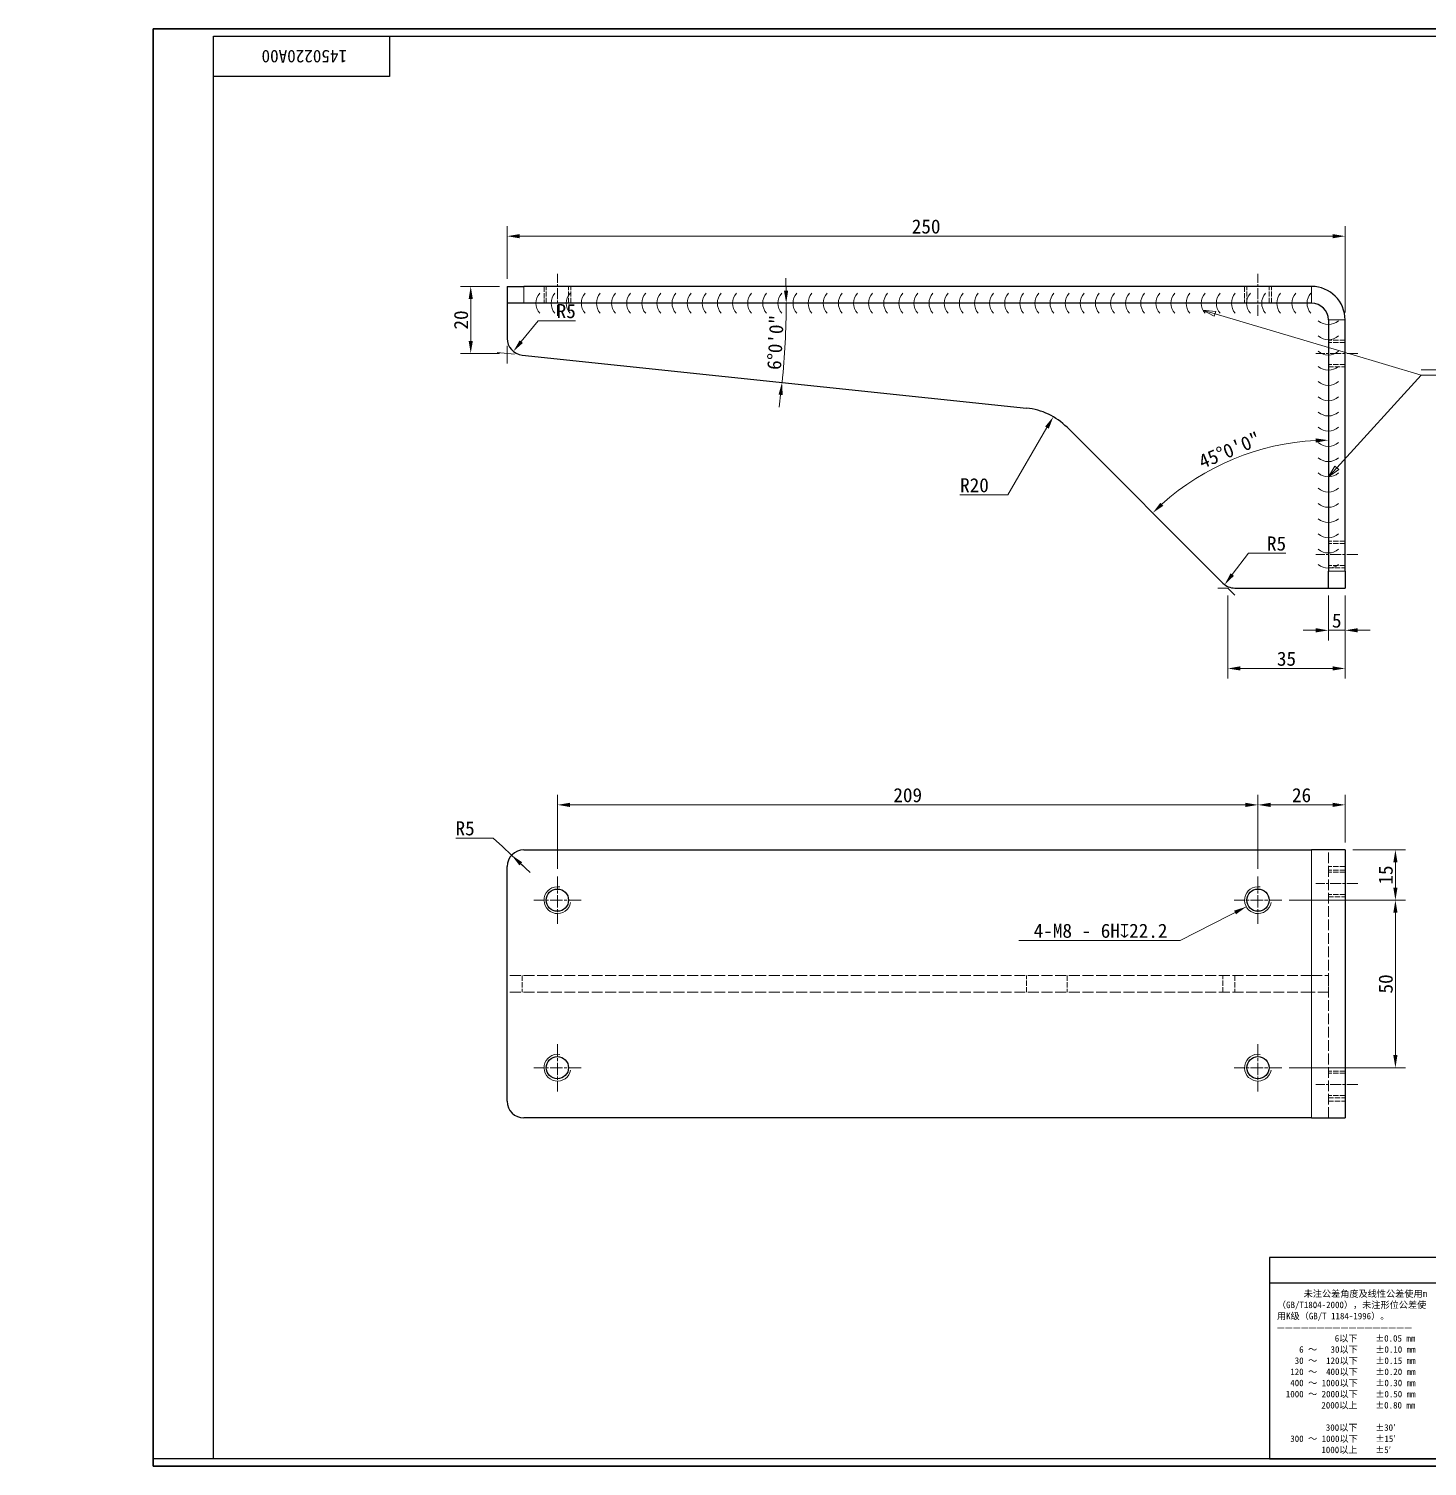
# Model space of a CAD drawing. Header units: millimetres. Extents: x -28 to 622, y 8 to 437.
# Drawn here: x -28.1 to 389.1, y 8.2 to 437.3 of the extents above; entities that cross this region are included whole.
import ezdxf
from ezdxf.enums import TextEntityAlignment as Align

# ---------------------------------------------------------------- set-up
doc = ezdxf.new("R2010")
doc.units = ezdxf.units.MM
doc.header["$LTSCALE"] = 1.5
doc.linetypes.add('CHAIN', pattern=[0.3543, 0.2362, -0.0295, 0.0591, -0.0295])
doc.linetypes.add('DASHED', pattern=[0.2067, 0.1654, -0.0413])
for name, color, linetype, lineweight in [('1', 7, 'Continuous', 18), ('可见 (ISO)', 7, 'Continuous', 25), ('可见窄的 (ISO)', 7, 'Continuous', 18), ('图框 (ISO)', 7, 'Continuous', 35), ('标题 (ISO)', 7, 'Continuous', 25)]:
    doc.layers.add(name, color=color, linetype=linetype, lineweight=lineweight)
for name, color, linetype, lineweight, true_color in [('中心标记 (ISO)', 1, 'CHAIN', 18, 0xff0000), ('中心线 (ISO)', 1, 'CHAIN', 18, 0xff0000), ('尺寸 (ISO)', 7, 'Continuous', 18, 0x008000), ('符号 (ISO)', 7, 'Continuous', 18, 0x008000), ('隐藏 (ISO)', 5, 'DASHED', 18, 0x0000ff), ('隐藏窄的 (ISO)', 5, 'DASHED', 18, 0x0000ff)]:
    doc.layers.add(name, color=color, linetype=linetype, lineweight=lineweight, true_color=true_color)
doc.styles.add('文本样式164', font='SimSun.ttf')
doc.styles.add('文本样式165', font='SimSun.ttf')
doc.styles.add('文本样式74', font='SimSun.ttf')
doc.styles.add('最新国标', font='simfang.ttf')
doc.styles.add('注释文本 (ISO)', font='simfang.ttf')
doc.dimstyles.new('默认 (GB)', dxfattribs={"dimscale": 1.5, "dimtxt": 2.8, "dimasz": 2.5, "dimexe": 2, "dimexo": 1.5, "dimgap": 0.5, "dimtad": 1, "dimtoh": 1, "dimdsep": 46, "dimtxsty": '最新国标', "dimcen": 0.09, "dimdle": 10, "dimclrd": 256, "dimclre": 256, "dimclrt": 256, "dimaunit": 1, "dimadec": 3, "dimazin": 2, "dimtfac": 0.535714, "dimtdec": 3, "dimtmove": 0, "dimatfit": 3, "dimfxl": 0, "dimtolj": 1, "dimlwd": -1, "dimlwe": -1, "dimarcsym": 0})
doc.dimstyles.new('默认 (GB)$7', dxfattribs={"dimscale": 1.5, "dimtxt": 2.8, "dimasz": 2.5, "dimexe": 2, "dimexo": 1.5, "dimgap": 0.5, "dimtad": 1, "dimtoh": 1, "dimdsep": 46, "dimtxsty": '最新国标', "dimcen": 0.09, "dimdle": 10, "dimclrd": 256, "dimclre": 256, "dimclrt": 256, "dimaunit": 1, "dimadec": 3, "dimazin": 2, "dimtfac": 0.535714, "dimtdec": 3, "dimtmove": 0, "dimatfit": 3, "dimfxl": 0, "dimtolj": 1, "dimlwd": -1, "dimlwe": -1, "dimarcsym": 0})

# ---------------------------------------------------------------- blocks, each defined once
blk = doc.blocks.new('图框 最新国标')
at = {"layer": '图框 (ISO)'}
for p, q in [((6, 7), (6, 291.5)), ((6, 291.5), (414.5, 291.5)), ((414.5, 291.5), (414.5, 5.5)), ((6, 7), (6, 5.5)), ((6, 7), (6, 5.5)), ((414.5, 5.5), (6, 5.5))]:
    blk.add_line(p, q, dxfattribs=at)
at = {"layer": '图框 (ISO)', "color": 7, "linetype": 'Continuous', "lineweight": 25}
for p, q in [((18, 290), (413, 290)), ((18, 7), (18, 290)), ((18, 290), (413, 290)), ((53, 290), (53, 282)), ((413, 290), (413, 7)), ((413, 290), (413, 7)), ((53, 282), (18, 282)), ((413, 7), (6, 7)), ((413, 7), (18, 7))]:
    blk.add_line(p, q, dxfattribs=at)
at = {"layer": '图框 (ISO)', "style": '文本样式74'}
blk.add_attdef('零件代号_001', (44.55, 287.25), '', height=2.5, rotation=180, dxfattribs=at)
blk = doc.blocks.new('标题栏 最新国标')
at = {"layer": '标题 (ISO)'}
for p, q in [((381.98, -183.84), (196.98, -183.84)), ((196.98, -183.84), (196.98, -223.84)), ((254.48, -183.84), (254.48, -188.84)), ((269.48, -183.84), (269.48, -188.84)), ((281.48, -188.09), (281.48, -184.59)), ((281.48, -184.59), (286.48, -185.34)), ((286.48, -185.34), (286.48, -187.34)), ((289.48, -183.84), (289.48, -188.84)), ((381.98, -223.84), (381.98, -183.84)), ((383.48, -183.84), (383.48, -225.34)), ((286.48, -187.34), (281.48, -188.09)), ((196.98, -188.84), (381.98, -188.84)), ((232.98, -188.84), (232.98, -223.84)), ((321.98, -188.84), (321.98, -223.84)), ((321.98, -193.84), (381.98, -193.84)), ((321.98, -198.84), (381.98, -198.84)), ((351.98, -198.84), (351.98, -208.84)), ((321.98, -203.84), (232.98, -203.84)), ((321.98, -203.84), (381.98, -203.84)), ((321.98, -208.84), (381.98, -208.84)), ((321.98, -218.84), (381.98, -218.84)), ((196.98, -223.84), (381.98, -223.84)), ((383.48, -225.34), (196.98, -225.34))]:
    blk.add_line(p, q, dxfattribs=at)
at = {"layer": '标题 (ISO)', "linetype": 'CHAIN', "ltscale": 5.000333}
blk.add_line((274.98, -184.09), (274.98, -188.59), dxfattribs=at)
at = {"layer": '标题 (ISO)', "linetype": 'CHAIN', "ltscale": 15.834605}
blk.add_line((272.73, -186.34), (286.98, -186.34), dxfattribs=at)
at = {"layer": '标题 (ISO)'}
for radius in [1.75, 1]:
    blk.add_circle((274.98, -186.34), radius, dxfattribs=at)
at = {"layer": '1', "style": '文本样式164'}
for s, p in [('UNIT: mm', (261.98, -186.34)), ('材 料', (299.48, -186.34)), ('设 计', (327.98, -191.34)), ('制 图', (327.98, -196.34)), ('比 例', (327.98, -201.34)), ('重 量', (357.98, -201.34)), ('共 3  张', (336.98, -206.34)), ('第 1  张', (366.98, -206.34))]:
    blk.add_text(s, height=2, dxfattribs=at).set_placement(p, align=Align.MIDDLE_CENTER)
at = {"layer": '标题 (ISO)', "style": '注释文本 (ISO)'}
for s, insert, char_height, attachment_point, line_spacing_factor in [('\\fSimSun|b0|i0;{\\H1.3000;      未注公差角度及线性公差使用m\\P}\\fSimSun|b0|i0;{\\H1.3000;（GB/T1804-2000），未注形位公差使\\P}\\fSimSun|b0|i0;{\\H1.3000;用K级（GB/T 1184-1996）。\\P}\\fSimSun|b0|i0;{\\H1.3000;—————————————————\\P}\\fSimSun|b0|i0;{\\H1.3000;             6以下    ±0.05 mm\\P}\\fSimSun|b0|i0;{\\H1.3000;     6 ～   30以下    ±0.10 mm\\P}\\fSimSun|b0|i0;{\\H1.3000;    30 ～  120以下    ±0.15 mm\\P}\\fSimSun|b0|i0;{\\H1.3000;   120 ～  400以下    ±0.20 mm\\P}\\fSimSun|b0|i0;{\\H1.3000;   400 ～ 1000以下    ±0.30 mm\\P}\\fSimSun|b0|i0;{\\H1.3000;  1000 ～ 2000以下    ±0.50 mm\\P}\\fSimSun|b0|i0;{\\H1.3000;          2000以上    ±0.80 mm\\P}\\fSimSun|b0|i0;{\\H1.3000;\\P}\\fSimSun|b0|i0;{\\H1.3000;           300以下    ±30′\\P}\\fSimSun|b0|i0;{\\H1.3000;   300 ～ 1000以下    ±15′\\P}\\fSimSun|b0|i0;{\\H1.3000;          1000以上    ±5′}', (198.48, -206.63), 1.3, 4, 1.023913), ('{\\fMicrosoft YaHei|b0|i0|c134|p34;\\H1.75x;蓝探科工业自动化（江苏）有限公司\\P\\fArial|b0|i0|c0|p34;\\H0.71429x;Lantech Industrial Automation (Jiangsu) Co., Ltd\\fFangSong|b0|i0|c134|p49;.\\H1.15195x; }', (277.48, -213.84), 2, 5, 0.978695)]:
    blk.add_mtext(s, dxfattribs=dict(at, insert=insert, char_height=char_height, attachment_point=attachment_point, line_spacing_factor=line_spacing_factor))
at = {"layer": '标题 (ISO)', "attachment_point": 5, "style": '注释文本 (ISO)'}
for s, insert, char_height in [('\\fFangSong|b0|i0;零件号', (327.98, -211.84), 2), ('\\fSimSun|b0|i0;{\\H1.6000;未经蓝探科事先书面同意，严禁复制或发布此文件。}', (351.98, -221.34), 1.6)]:
    blk.add_mtext(s, dxfattribs=dict(at, insert=insert, char_height=char_height))
at = {"layer": '标题 (ISO)', "style": '注释文本 (ISO)'}
blk.add_attdef('材料', text='', height=2, dxfattribs=at).set_placement((324.48, -186.34), align=Align.MIDDLE_CENTER)
at = {"layer": '标题 (ISO)'}
for tag, p, height, style in [('设计人_001', (353.63, -192.33), 2, '注释文本 (ISO)'), ('库存编号_001', (270, -198.14), 3.5, '文本样式165'), ('设计人_001', (353.63, -197.33), 2, '注释文本 (ISO)'), ('视图比例_001', (339.35, -202.33), 2, '注释文本 (ISO)'), ('质量\\P3;_001', (371.53, -202.3), 2, '注释文本 (ISO)'), ('零件代号_001', (345.31, -215.59), 3.5, '文本样式165')]:
    blk.add_attdef(tag, p, '', height=height, dxfattribs=dict(at, style=style))
blk = doc.blocks.new('*D7')
at = {"layer": 'Defpoints', "color": 0, "transparency": 16777216}
for p in [(359.59, 270.34), (364.59, 270.34), (364.59, 257.72)]:
    blk.add_point(p, dxfattribs=at)
at = {"layer": '尺寸 (ISO)', "color": 116, "true_color": 0x00803f, "transparency": 16777216}
for p, q in [((359.59, 268.09), (359.59, 254.72)), ((364.59, 268.09), (364.59, 254.72)), ((355.84, 257.72), (352.09, 257.72)), ((359.59, 257.72), (364.59, 257.72)), ((368.34, 257.72), (372.09, 257.72))]:
    blk.add_line(p, q, dxfattribs=at)
for points in [[(355.84, 258.35), (355.84, 257.1), (359.59, 257.72)], [(368.34, 258.35), (368.34, 257.1), (364.59, 257.72)]]:
    blk.add_solid(points, dxfattribs=at)
at = {"layer": '尺寸 (ISO)', "transparency": 16777216, "insert": (362.09, 260.6), "char_height": 4.2, "attachment_point": 5, "style": '最新国标'}
blk.add_mtext('\\A1;5', dxfattribs=at)
blk = doc.blocks.new('*D8')
at = {"layer": 'Defpoints', "color": 0, "transparency": 16777216}
for p in [(329.59, 270.34), (364.59, 270.34), (364.59, 246.34)]:
    blk.add_point(p, dxfattribs=at)
at = {"layer": '尺寸 (ISO)', "color": 116, "true_color": 0x00803f, "transparency": 16777216}
for p, q in [((329.59, 268.09), (329.59, 243.34)), ((364.59, 268.09), (364.59, 243.34)), ((333.34, 246.34), (360.84, 246.34))]:
    blk.add_line(p, q, dxfattribs=at)
for points in [[(333.34, 246.97), (333.34, 245.72), (329.59, 246.34)], [(360.84, 246.97), (360.84, 245.72), (364.59, 246.34)]]:
    blk.add_solid(points, dxfattribs=at)
at = {"layer": '尺寸 (ISO)', "transparency": 16777216, "insert": (347.09, 249.21), "char_height": 4.2, "attachment_point": 5, "style": '最新国标'}
blk.add_mtext('\\A1;35', dxfattribs=at)
blk = doc.blocks.new('*D9')
at = {"layer": 'Defpoints', "color": 0, "transparency": 16777216}
for p in [(-28.13, 355.34), (354.59, 355.34), (119.06, 339.87), (197.29, 339.58)]:
    blk.add_point(p, dxfattribs=at)
at = {"layer": '尺寸 (ISO)', "color": 116, "true_color": 0x00803f, "transparency": 16777216}
for start, end in [(0.9509, 1.9017), (354, 0), (352.0983, 353.0491)]:
    blk.add_arc((-28.13, 355.34), 225.97, start, end, dxfattribs=at)
for points in [[(198.43, 359.1), (197.18, 359.08), (197.84, 355.34)], [(195.56, 328.06), (196.8, 327.92), (196.6, 331.72)]]:
    blk.add_solid(points, dxfattribs=at)
at = {"layer": '尺寸 (ISO)', "transparency": 16777216, "insert": (194.66, 343.66), "char_height": 4.2, "attachment_point": 5, "rotation": 87, "style": '最新国标'}
blk.add_mtext('\\A1;6°0\'0"', dxfattribs=at)
blk = doc.blocks.new('*D10')
at = {"layer": 'Defpoints', "color": 0, "transparency": 16777216}
for p in [(359.59, 350.34), (281.62, 318.3), (340.4, 311.94), (359.59, 240.34)]:
    blk.add_point(p, dxfattribs=at)
at = {"layer": '尺寸 (ISO)', "color": 116, "true_color": 0x00803f, "transparency": 16777216}
blk.add_arc((359.59, 240.34), 74.12, 92.899, 132.101, dxfattribs=at)
for points in [[(355.82, 314.99), (355.85, 313.74), (359.59, 314.46)], [(310.32, 294.88), (309.46, 295.79), (307.17, 292.75)]]:
    blk.add_solid(points, dxfattribs=at)
at = {"layer": '尺寸 (ISO)', "transparency": 16777216, "insert": (330.12, 311.48), "char_height": 4.2, "attachment_point": 5, "rotation": 22.5, "style": '最新国标'}
blk.add_mtext('\\A1;45°0\'0"', dxfattribs=at)
blk = doc.blocks.new('*D11')
at = {"layer": 'Defpoints', "color": 0, "transparency": 16777216}
for p in [(277.53, 321.45), (267.48, 304.16)]:
    blk.add_point(p, dxfattribs=at)
at = {"layer": '尺寸 (ISO)', "color": 116, "true_color": 0x00803f, "transparency": 16777216}
for p, q in [((263.97, 298.12), (275.64, 318.21)), ((249.65, 298.12), (263.97, 298.12))]:
    blk.add_line(p, q, dxfattribs=at)
blk.add_solid([(275.1, 318.53), (276.18, 317.9), (277.53, 321.45)], dxfattribs=at)
at = {"layer": '尺寸 (ISO)', "transparency": 16777216, "insert": (254.01, 300.99), "char_height": 4.2, "attachment_point": 5, "style": '最新国标'}
blk.add_mtext('\\A1;R20', dxfattribs=at)
blk = doc.blocks.new('*D12')
at = {"layer": 'Defpoints', "color": 0, "transparency": 16777216}
for p in [(331.66, 275.34), (328.64, 271.35)]:
    blk.add_point(p, dxfattribs=at)
at = {"layer": '尺寸 (ISO)', "color": 116, "true_color": 0x00803f, "transparency": 16777216}
for p, q in [((335.73, 280.72), (330.9, 274.34)), ((346.91, 280.72), (335.73, 280.72))]:
    blk.add_line(p, q, dxfattribs=at)
blk.add_solid([(330.4, 274.72), (331.4, 273.97), (328.64, 271.35)], dxfattribs=at)
at = {"layer": '尺寸 (ISO)', "transparency": 16777216, "insert": (344.12, 283.6), "char_height": 4.2, "attachment_point": 5, "style": '最新国标'}
blk.add_mtext('\\A1;R5', dxfattribs=at)
blk = doc.blocks.new('*D13')
at = {"layer": 'Defpoints', "color": 0, "transparency": 16777216}
for p in [(119.59, 344.84), (116.44, 340.95)]:
    blk.add_point(p, dxfattribs=at)
at = {"layer": '尺寸 (ISO)', "color": 116, "true_color": 0x00803f, "transparency": 16777216}
for p, q in [((123.83, 350.09), (118.8, 343.87)), ((135.01, 350.09), (123.83, 350.09))]:
    blk.add_line(p, q, dxfattribs=at)
blk.add_solid([(118.31, 344.26), (119.29, 343.48), (116.44, 340.95)], dxfattribs=at)
at = {"layer": '尺寸 (ISO)', "transparency": 16777216, "insert": (132.22, 352.96), "char_height": 4.2, "attachment_point": 5, "style": '最新国标'}
blk.add_mtext('\\A1;R5', dxfattribs=at)
blk = doc.blocks.new('*D14')
at = {"layer": 'Defpoints', "color": 0, "transparency": 16777216}
for p in [(103.72, 360.34), (114.59, 360.34), (114.59, 340.34)]:
    blk.add_point(p, dxfattribs=at)
at = {"layer": '尺寸 (ISO)', "color": 116, "true_color": 0x00803f, "transparency": 16777216}
for p, q in [((112.34, 360.34), (100.72, 360.34)), ((103.72, 344.09), (103.72, 356.59)), ((112.34, 340.34), (100.72, 340.34))]:
    blk.add_line(p, q, dxfattribs=at)
for points in [[(103.1, 356.59), (104.35, 356.59), (103.72, 360.34)], [(103.1, 344.09), (104.35, 344.09), (103.72, 340.34)]]:
    blk.add_solid(points, dxfattribs=at)
at = {"layer": '尺寸 (ISO)', "transparency": 16777216, "insert": (100.85, 350.34), "char_height": 4.2, "attachment_point": 5, "rotation": 90, "style": '最新国标'}
blk.add_mtext('\\A1;20', dxfattribs=at)
blk = doc.blocks.new('*D15')
at = {"layer": 'Defpoints', "color": 0, "transparency": 16777216}
for p in [(364.59, 375.34), (114.59, 360.34), (364.59, 350.34)]:
    blk.add_point(p, dxfattribs=at)
at = {"layer": '尺寸 (ISO)', "color": 116, "true_color": 0x00803f, "transparency": 16777216}
for p, q in [((114.59, 362.59), (114.59, 378.34)), ((364.59, 352.59), (364.59, 378.34)), ((118.34, 375.34), (360.84, 375.34))]:
    blk.add_line(p, q, dxfattribs=at)
for points in [[(118.34, 375.97), (118.34, 374.72), (114.59, 375.34)], [(360.84, 375.97), (360.84, 374.72), (364.59, 375.34)]]:
    blk.add_solid(points, dxfattribs=at)
at = {"layer": '尺寸 (ISO)', "transparency": 16777216, "insert": (239.59, 378.21), "char_height": 4.2, "attachment_point": 5, "style": '最新国标'}
blk.add_mtext('\\A1;250', dxfattribs=at)
blk = doc.blocks.new('*D20')
at = {"layer": 'Defpoints', "color": 0, "transparency": 16777216}
for p in [(364.59, 192.19), (345.66, 177.19), (379.59, 177.19)]:
    blk.add_point(p, dxfattribs=at)
at = {"layer": '尺寸 (ISO)', "color": 116, "true_color": 0x00803f, "transparency": 16777216}
for p, q in [((366.84, 192.19), (382.59, 192.19)), ((379.59, 188.44), (379.59, 180.94)), ((347.91, 177.19), (382.59, 177.19))]:
    blk.add_line(p, q, dxfattribs=at)
for points in [[(378.96, 188.44), (380.21, 188.44), (379.59, 192.19)], [(378.96, 180.94), (380.21, 180.94), (379.59, 177.19)]]:
    blk.add_solid(points, dxfattribs=at)
at = {"layer": '尺寸 (ISO)', "transparency": 16777216, "insert": (376.71, 184.69), "char_height": 4.2, "attachment_point": 5, "rotation": 90, "style": '最新国标'}
blk.add_mtext('\\A1;15', dxfattribs=at)
blk = doc.blocks.new('*D21')
at = {"layer": 'Defpoints', "color": 0, "transparency": 16777216}
for p in [(345.66, 177.19), (345.66, 127.19), (379.59, 127.19)]:
    blk.add_point(p, dxfattribs=at)
at = {"layer": '尺寸 (ISO)', "color": 116, "true_color": 0x00803f, "transparency": 16777216}
for p, q in [((347.91, 177.19), (382.59, 177.19)), ((379.59, 173.44), (379.59, 130.94)), ((347.91, 127.19), (382.59, 127.19))]:
    blk.add_line(p, q, dxfattribs=at)
for points in [[(378.96, 173.44), (380.21, 173.44), (379.59, 177.19)], [(378.96, 130.94), (380.21, 130.94), (379.59, 127.19)]]:
    blk.add_solid(points, dxfattribs=at)
at = {"layer": '尺寸 (ISO)', "transparency": 16777216, "insert": (376.71, 152.19), "char_height": 4.2, "attachment_point": 5, "rotation": 90, "style": '最新国标'}
blk.add_mtext('\\A1;50', dxfattribs=at)
blk = doc.blocks.new('*D22')
at = {"layer": 'Defpoints', "color": 0, "transparency": 16777216}
for p in [(364.59, 205.63), (364.59, 192.19), (338.59, 184.26)]:
    blk.add_point(p, dxfattribs=at)
at = {"layer": '尺寸 (ISO)', "color": 116, "true_color": 0x00803f, "transparency": 16777216}
for p, q in [((338.59, 186.51), (338.59, 208.63)), ((364.59, 194.44), (364.59, 208.63)), ((342.34, 205.63), (360.84, 205.63))]:
    blk.add_line(p, q, dxfattribs=at)
for points in [[(342.34, 206.25), (342.34, 205), (338.59, 205.63)], [(360.84, 206.25), (360.84, 205), (364.59, 205.63)]]:
    blk.add_solid(points, dxfattribs=at)
at = {"layer": '尺寸 (ISO)', "transparency": 16777216, "insert": (351.59, 208.5), "char_height": 4.2, "attachment_point": 5, "style": '最新国标'}
blk.add_mtext('\\A1;26', dxfattribs=at)
blk = doc.blocks.new('*D23')
at = {"layer": 'Defpoints', "color": 0, "transparency": 16777216}
for p in [(338.59, 205.63), (129.59, 184.26), (338.59, 184.26)]:
    blk.add_point(p, dxfattribs=at)
at = {"layer": '尺寸 (ISO)', "color": 116, "true_color": 0x00803f, "transparency": 16777216}
for p, q in [((129.59, 186.51), (129.59, 208.63)), ((338.59, 186.51), (338.59, 208.63)), ((133.34, 205.63), (334.84, 205.63))]:
    blk.add_line(p, q, dxfattribs=at)
for points in [[(133.34, 206.25), (133.34, 205), (129.59, 205.63)], [(334.84, 206.25), (334.84, 205), (338.59, 205.63)]]:
    blk.add_solid(points, dxfattribs=at)
at = {"layer": '尺寸 (ISO)', "transparency": 16777216, "insert": (234.09, 208.5), "char_height": 4.2, "attachment_point": 5, "style": '最新国标'}
blk.add_mtext('\\A1;209', dxfattribs=at)
blk = doc.blocks.new('Caterpillar1')
at = {"layer": '符号 (ISO)'}
for centre in [(85.13, 236.89), (88.14, 236.89), (91.14, 236.89), (94.15, 236.89), (97.16, 236.89), (100.16, 236.89), (103.17, 236.89), (106.18, 236.89), (109.19, 236.89), (112.19, 236.89), (115.2, 236.89), (118.21, 236.89), (121.21, 236.89), (124.22, 236.89), (127.23, 236.89), (130.23, 236.89), (133.24, 236.89), (136.25, 236.89), (139.26, 236.89), (142.26, 236.89), (145.27, 236.89), (148.28, 236.89), (151.28, 236.89), (154.29, 236.89), (157.3, 236.89), (160.31, 236.89), (163.31, 236.89), (166.32, 236.89), (169.33, 236.89), (172.33, 236.89), (175.34, 236.89), (178.35, 236.89), (181.35, 236.89), (184.36, 236.89), (187.37, 236.89), (190.38, 236.89), (193.38, 236.89), (196.39, 236.89), (199.4, 236.89), (202.4, 236.89), (205.41, 236.89), (208.42, 236.89), (211.42, 236.89), (214.43, 236.89), (217.44, 236.89), (220.45, 236.89), (223.45, 236.89), (226.46, 236.89), (229.47, 236.89), (232.47, 236.89), (235.48, 236.89), (238.49, 236.89)]:
    blk.add_arc(centre, 3, 138.1897, 221.8103, dxfattribs=at)
blk = doc.blocks.new('Caterpillar2')
at = {"layer": '符号 (ISO)'}
for centre in [(239.72, 235.65), (239.72, 232.62), (239.72, 229.59), (239.72, 226.56), (239.72, 223.53), (239.72, 220.5), (239.72, 217.47), (239.72, 214.44), (239.72, 211.41), (239.72, 208.38), (239.72, 205.35), (239.72, 202.32), (239.72, 199.29), (239.72, 196.26), (239.72, 193.23), (239.72, 190.2), (239.72, 187.17)]:
    blk.add_arc(centre, 3, 228.1897, 311.8103, dxfattribs=at)
blk = doc.blocks.new('焊接符号标识符1')
at = {"layer": '符号 (ISO)'}
for p, q in [((217.18, 234.78), (214.79, 235.49)), ((217.33, 235.26), (214.79, 235.49)), ((214.79, 235.49), (217.04, 234.3)), ((217.04, 234.3), (217.33, 235.26)), ((217.18, 234.78), (243.34, 226.99)), ((244.01, 226.79), (258.18, 222.58)), ((268.18, 223.63), (264.18, 227.63)), ((264.18, 227.63), (264.18, 223.63)), ((264.18, 223.63), (268.18, 223.63)), ((274.18, 222.58), (276.18, 224.58)), ((241.41, 204.17), (258.18, 222.58)), ((258.18, 222.58), (274.18, 222.58)), ((274.18, 222.58), (276.18, 220.58)), ((241.04, 204.5), (239.72, 202.32)), ((241.41, 204.17), (239.72, 202.32)), ((239.72, 202.32), (241.78, 203.83)), ((241.78, 203.83), (241.04, 204.5))]:
    blk.add_line(p, q, dxfattribs=at)
at = {"layer": '符号 (ISO)', "linetype": 'DASHED', "ltscale": 12.901145}
blk.add_line((258.18, 223.63), (274.18, 223.63), dxfattribs=at)
at = {"layer": '符号 (ISO)', "flags": 128}
for points in [[(217.33, 235.26), (214.79, 235.49), (217.04, 234.3), (217.33, 235.26)], [(241.04, 204.5), (239.72, 202.32), (241.78, 203.83), (241.04, 204.5)]]:
    blk.add_lwpolyline(points, dxfattribs=at)
at = {"layer": '符号 (ISO)'}
for points in [[(217.33, 235.26), (214.79, 235.49), (217.04, 234.3), (217.33, 235.26)], [(241.04, 204.5), (239.72, 202.32), (241.78, 203.83), (241.04, 204.5)]]:
    blk.add_solid(points, dxfattribs=at)
at = {"layer": '符号 (ISO)', "insert": (277.01, 221.2), "char_height": 2, "attachment_point": 7, "style": '注释文本 (ISO)'}
blk.add_mtext('满焊', dxfattribs=at)
blk = doc.blocks.new('*D38')
at = {"layer": 'Defpoints', "color": 0, "transparency": 16777216}
for p in [(115.93, 190.6), (119.59, 187.19)]:
    blk.add_point(p, dxfattribs=at)
at = {"layer": '尺寸 (ISO)', "color": 116, "true_color": 0x00803f, "transparency": 16777216}
for p, q in [((99.27, 195.71), (110.44, 195.71)), ((110.44, 195.71), (113.19, 193.16)), ((115.93, 190.6), (113.19, 193.16)), ((119.59, 187.19), (115.93, 190.6)), ((118.67, 188.04), (121.41, 185.48))]:
    blk.add_line(p, q, dxfattribs=at)
blk.add_solid([(119.1, 188.5), (118.24, 187.58), (115.93, 190.6)], dxfattribs=at)
at = {"layer": '尺寸 (ISO)', "transparency": 16777216, "insert": (102.05, 198.59), "char_height": 4.2, "attachment_point": 5, "style": '最新国标'}
blk.add_mtext('\\A1;R5', dxfattribs=at)

msp = doc.modelspace()

# ---------------------------------------------------------------- linework, layer by layer
at = {"layer": '中心标记 (ISO)', "ltscale": 10.480067}
for p, q in [((129.5852, 184.2622), (129.5852, 170.1152)), ((338.5852, 184.2622), (338.5852, 170.1152)), ((136.6587, 177.1887), (122.5117, 177.1887)), ((345.6587, 177.1887), (331.5117, 177.1887)), ((129.5852, 134.2622), (129.5852, 120.1152)), ((338.5852, 134.2622), (338.5852, 120.1152)), ((136.6587, 127.1887), (122.5117, 127.1887)), ((345.6587, 127.1887), (331.5117, 127.1887))]:
    msp.add_line(p, q, dxfattribs=at)
at = {"layer": '中心线 (ISO)', "ltscale": 9.259962}
for p, q in [((129.5852, 351.5903), (129.5852, 364.0903)), ((338.5852, 351.5903), (338.5852, 364.0903)), ((368.3352, 340.3403), (355.8352, 340.3403)), ((368.3352, 280.3403), (355.8352, 280.3403)), ((368.3352, 182.1887), (355.8352, 182.1887)), ((368.3352, 122.1887), (355.8352, 122.1887))]:
    msp.add_line(p, q, dxfattribs=at)
at = {"layer": '可见 (ISO)'}
for p, q in [((114.5852, 360.3403), (114.5852, 355.3403)), ((114.5852, 360.3403), (119.5852, 360.3403)), ((354.5852, 360.3403), (119.5852, 360.3403)), ((119.5852, 355.3403), (114.5852, 355.3403)), ((114.5852, 355.3403), (114.5852, 344.8423)), ((354.5852, 355.3403), (119.5852, 355.3403)), ((359.5852, 350.3403), (359.5852, 275.3403)), ((364.5852, 275.3403), (364.5852, 350.3403)), ((119.0625, 339.8697), (269.5717, 324.0505)), ((281.6232, 318.3022), (328.1207, 271.8047)), ((359.5852, 270.3403), (359.5852, 275.3403)), ((364.5852, 275.3403), (364.5852, 270.3403)), ((331.6563, 270.3403), (359.5852, 270.3403)), ((359.5852, 270.3403), (364.5852, 270.3403)), ((119.5852, 192.1887), (354.5852, 192.1887)), ((364.5852, 192.1887), (354.5852, 192.1887)), ((364.5852, 192.1887), (364.5852, 112.1887)), ((114.5852, 117.1887), (114.5852, 187.1887)), ((354.5852, 112.1887), (119.5852, 112.1887)), ((354.5852, 112.1887), (364.5852, 112.1887))]:
    msp.add_line(p, q, dxfattribs=at)
for centre in [(129.5852, 177.1887), (338.5852, 177.1887), (129.5852, 127.1887), (338.5852, 127.1887)]:
    msp.add_circle(centre, 3.3235, dxfattribs=at)
for centre, radius, start, end in [((354.5852, 350.3403), 10, 0, 90), ((354.5852, 350.3403), 5, 0, 90), ((119.5852, 344.8423), 5, 180, 264), ((267.4811, 304.1601), 20, 45, 84), ((331.6563, 275.3403), 5, 225, 270), ((119.5852, 187.1887), 5, 90, 180), ((119.5852, 117.1887), 5, 180, 270)]:
    msp.add_arc(centre, radius, start, end, dxfattribs=at)
at = {"layer": '可见窄的 (ISO)'}
for p, q in [((119.5852, 355.3403), (119.5852, 360.3403)), ((354.5852, 355.3403), (354.5852, 360.3403)), ((364.5852, 350.3403), (359.5852, 350.3403)), ((364.5852, 275.3403), (359.5852, 275.3403)), ((354.5852, 112.1887), (354.5852, 192.1887))]:
    msp.add_line(p, q, dxfattribs=at)
for centre in [(129.5852, 177.1887), (338.5852, 177.1887), (129.5852, 127.1887), (338.5852, 127.1887)]:
    msp.add_arc(centre, 4, 80, 350, dxfattribs=at)
at = {"layer": '尺寸 (ISO)'}
for p, q in [((116.8249, 340.1049), (111.6016, 340.6538)), ((114.5852, 342.5923), (114.5852, 337.3403)), ((329.5852, 270.3403), (326.5852, 270.3403)), ((329.5852, 270.3403), (331.7065, 268.2189))]:
    msp.add_line(p, q, dxfattribs=at)
at = {"layer": '隐藏 (ISO)', "ltscale": 6.348889}
for p, q in [((125.5852, 360.3403), (125.5852, 355.3403)), ((126.2617, 355.3403), (126.2617, 360.3403)), ((132.9087, 355.3403), (132.9087, 360.3403)), ((133.5852, 355.3403), (133.5852, 360.3403)), ((334.5852, 360.3403), (334.5852, 355.3403)), ((335.2617, 355.3403), (335.2617, 360.3403)), ((341.9087, 355.3403), (341.9087, 360.3403)), ((342.5852, 355.3403), (342.5852, 360.3403)), ((364.5852, 344.3403), (359.5852, 344.3403)), ((364.5852, 343.6638), (359.5852, 343.6638)), ((364.5852, 337.0168), (359.5852, 337.0168)), ((359.5852, 336.3403), (364.5852, 336.3403)), ((364.5852, 284.3403), (359.5852, 284.3403)), ((364.5852, 283.6638), (359.5852, 283.6638)), ((364.5852, 277.0168), (359.5852, 277.0168)), ((359.5852, 276.3403), (364.5852, 276.3403)), ((364.5852, 186.1887), (359.5852, 186.1887)), ((364.5852, 185.5122), (359.5852, 185.5122)), ((364.5852, 178.8652), (359.5852, 178.8652)), ((359.5852, 178.1887), (364.5852, 178.1887)), ((359.5852, 149.6887), (359.5852, 154.6887)), ((364.5852, 126.1887), (359.5852, 126.1887)), ((364.5852, 125.5122), (359.5852, 125.5122)), ((364.5852, 118.8652), (359.5852, 118.8652)), ((359.5852, 118.1887), (364.5852, 118.1887))]:
    msp.add_line(p, q, dxfattribs=at)
at = {"layer": '隐藏 (ISO)', "ltscale": 12.901145}
msp.add_line((359.5852, 112.1887), (359.5852, 192.1887), dxfattribs=at)
at = {"layer": '隐藏 (ISO)', "ltscale": 13.119808}
for p, q in [((354.5852, 154.6887), (114.5852, 154.6887)), ((354.5852, 149.6887), (114.5852, 149.6887))]:
    msp.add_line(p, q, dxfattribs=at)
at = {"layer": '隐藏 (ISO)', "ltscale": 12.665669}
for p, q in [((354.5852, 154.6887), (359.5852, 154.6887)), ((359.5852, 149.6887), (354.5852, 149.6887))]:
    msp.add_line(p, q, dxfattribs=at)
at = {"layer": '隐藏窄的 (ISO)', "ltscale": 6.348889}
for p, q in [((364.5852, 187.1887), (359.5852, 187.1887)), ((119.0625, 154.6887), (119.0625, 149.6887)), ((269.5717, 149.6887), (269.5717, 154.6887)), ((281.6232, 154.6887), (281.6232, 149.6887)), ((328.1207, 149.6887), (328.1207, 154.6887)), ((331.6563, 154.6887), (331.6563, 149.6887)), ((359.5852, 117.1887), (364.5852, 117.1887))]:
    msp.add_line(p, q, dxfattribs=at)

# ---------------------------------------------------------------- block references
at = {"xscale": 1.5, "yscale": 1.5, "zscale": 1.5}
msp.add_blockref('图框 最新国标', (0, 0), dxfattribs=at).add_auto_attribs({'零件代号_001': '1450220A00'})
ref = msp.add_blockref('标题栏 最新国标', (46.5262, 346.2664), dxfattribs=dict(xscale=1.5, yscale=1.5, zscale=1.5))
ref.add_attrib('零件代号_001', '1450220A00', (564.4944, 22.875), dxfattribs={"layer": '标题 (ISO)', "height": 5.25, "style": '文本样式165'})
ref.add_attrib('库存编号_001', '支撑架', (451.5314, 49.0517), dxfattribs={"layer": '标题 (ISO)', "height": 5.25, "style": '文本样式165'})
ref.add_attrib('质量\\P3;_001', '无', (603.8143, 42.81), dxfattribs={"layer": '标题 (ISO)', "height": 3, "style": '注释文本 (ISO)'})
ref.add_attrib('视图比例_001', '2 : 3', (555.5571, 42.7757), dxfattribs={"layer": '标题 (ISO)', "height": 3, "style": '注释文本 (ISO)'})
ref.add_attrib('设计人_001', 'LIA026', (576.9771, 57.7671), dxfattribs={"layer": '标题 (ISO)', "height": 3, "style": '注释文本 (ISO)'})
ref.add_attrib('设计人_001', 'LIA026', (576.9771, 50.2671), dxfattribs={"layer": '标题 (ISO)', "height": 3, "style": '注释文本 (ISO)'})
at = {"layer": '符号 (ISO)', "xscale": 1.5, "yscale": 1.5, "zscale": 1.5}
for name in ['Caterpillar1', '焊接符号标识符1', 'Caterpillar2']:
    msp.add_blockref(name, (0, 0), dxfattribs=at)

# ---------------------------------------------------------------- texts
at = {"layer": '符号 (ISO)', "insert": (311.5818, 165.8923), "char_height": 4.2, "width": 46.225148, "attachment_point": 9, "line_spacing_factor": 0.49, "style": '最新国标'}
msp.add_mtext('4-M8 - 6H\\fAIGDT|b0|i0;{\\H4.2000;x}\\fFangSong|b0|i0;{\\H4.2000;22.2}', dxfattribs=at)

# ---------------------------------------------------------------- dimensions: what is measured, and where the dimension line sits
at = {"layer": '尺寸 (ISO)', "color": 116, "true_color": 0x00803f}
for base, p1, p2, picture, middle in [((364.5852, 375.3403), (114.5852, 360.3403), (364.5852, 350.3403), '*D15', (239.5852, 375.3403)), ((364.5852, 246.3403), (329.5852, 270.3403), (364.5852, 270.3403), '*D8', (347.0852, 246.3403))]:
    dim = msp.add_linear_dim(base=base, p1=p1, p2=p2, dimstyle='默认 (GB)', override={"dimgap": 0.5, "dimtoh": 0, "dimdec": 2, "dimtol": 0, "dimlim": 0, "dimtp": 0, "dimtm": 0, "dimtdec": 3, "dimtofl": 0, "dimatfit": 1}, dxfattribs=at)
    dim.commit()
    dim.dimension.update_dxf_attribs({"geometry": picture, "text_midpoint": middle, "dimtype": 160})
for base, center, p1, p2, picture, middle in [((197.287, 339.5776), (-28.1303, 355.3403), (119.0625, 339.8697), (354.5852, 355.3403), '*D9', (197.5278, 343.514)), ((340.4011, 311.9364), (359.5852, 240.3403), (359.5852, 350.3403), (281.6232, 318.3022), '*D10', (331.22, 308.8199))]:
    dim = msp.add_angular_dim_3p(base=base, center=center, p1=p1, p2=p2, dimstyle='默认 (GB)', override={"dimgap": 0.5, "dimtoh": 0, "dimse1": 1, "dimse2": 1, "dimtol": 0, "dimlim": 0, "dimtp": 0, "dimtm": 0, "dimtdec": 2}, dxfattribs=at)
    dim.commit()
    dim.dimension.update_dxf_attribs({"geometry": picture, "text_midpoint": middle, "dimtype": 165})
for base, p1, p2, angle, override, picture, middle in [((103.7221, 360.3403), (114.5852, 340.3403), (114.5852, 360.3403), 90, {"dimgap": 0.5, "dimtoh": 0, "dimdec": 2, "dimtol": 0, "dimlim": 0, "dimtp": 0, "dimtm": 0, "dimtdec": 3, "dimtofl": 0, "dimatfit": 1}, '*D14', (103.7221, 350.3403)), ((364.5852, 257.7212), (359.5852, 270.3403), (364.5852, 270.3403), 180, {"dimgap": 0.5, "dimtoh": 0, "dimdec": 2, "dimtol": 0, "dimlim": 0, "dimtp": 0, "dimtm": 0, "dimtdec": 3, "dimtofl": 1, "dimatfit": 1}, '*D7', (362.0852, 257.7212)), ((338.5852, 205.628), (129.5852, 184.2622), (338.5852, 184.2622), 180, {"dimgap": 0.5, "dimtoh": 0, "dimdec": 2, "dimtol": 0, "dimlim": 0, "dimtp": 0, "dimtm": 0, "dimtdec": 3, "dimtofl": 0, "dimatfit": 1}, '*D23', (234.0852, 205.628)), ((364.5852, 205.628), (338.5852, 184.2622), (364.5852, 192.1887), 180, {"dimgap": 0.5, "dimtoh": 0, "dimdec": 2, "dimtol": 0, "dimlim": 0, "dimtp": 0, "dimtm": 0, "dimtdec": 3, "dimtofl": 0, "dimatfit": 1}, '*D22', (351.5852, 205.628)), ((379.5852, 177.1887), (364.5852, 192.1887), (345.6587, 177.1887), 90, {"dimgap": 0.5, "dimtoh": 0, "dimdec": 2, "dimtol": 0, "dimlim": 0, "dimtp": 0, "dimtm": 0, "dimtdec": 3, "dimtofl": 0, "dimatfit": 1}, '*D20', (379.5852, 184.6887)), ((379.5852, 127.1887), (345.6587, 177.1887), (345.6587, 127.1887), 90, {"dimgap": 0.5, "dimtoh": 0, "dimdec": 2, "dimtol": 0, "dimlim": 0, "dimtp": 0, "dimtm": 0, "dimtdec": 3, "dimtofl": 0, "dimatfit": 1}, '*D21', (379.5852, 152.1887))]:
    dim = msp.add_linear_dim(base=base, p1=p1, p2=p2, angle=angle, dimstyle='默认 (GB)', override=override, dxfattribs=at)
    dim.commit()
    dim.dimension.update_dxf_attribs({"geometry": picture, "text_midpoint": middle, "dimtype": 160})
for center, mpoint, picture, middle in [((119.5852, 344.8423), (116.4415, 340.9542), '*D13', (132.2218, 350.0896)), ((267.4811, 304.1601), (277.5272, 321.4539), '*D11', (254.0059, 298.1189)), ((331.6563, 275.3403), (328.639, 271.3533), '*D12', (344.1222, 280.7211)), ((119.5852, 187.1887), (115.9288, 190.5992), '*D38', (102.0505, 195.7149))]:
    dim = msp.add_radius_dim(center=center, mpoint=mpoint, dimstyle='默认 (GB)', override={"dimgap": 0.5, "dimtih": 1, "dimdec": 2, "dimlfac": 1, "dimcen": 0, "dimtol": 0, "dimlim": 0, "dimtp": 0, "dimtm": 0, "dimtdec": 3}, dxfattribs=at)
    dim.commit()
    dim.dimension.update_dxf_attribs({"geometry": picture, "text_midpoint": middle, "dimtype": 164})

# ---------------------------------------------------------------- leaders
at = {"layer": '符号 (ISO)', "annotation_type": 0, "has_hookline": 1, "hookline_direction": 1, "text_width": 44.3721}
msp.add_leader([(335.1019, 175.2224), (315.3318, 165.1923), (311.5818, 165.1923)], dimstyle='默认 (GB)$7', override={"dimgap": 0, "dimtad": 1}, dxfattribs=at)

doc.saveas('drawing.dxf')
